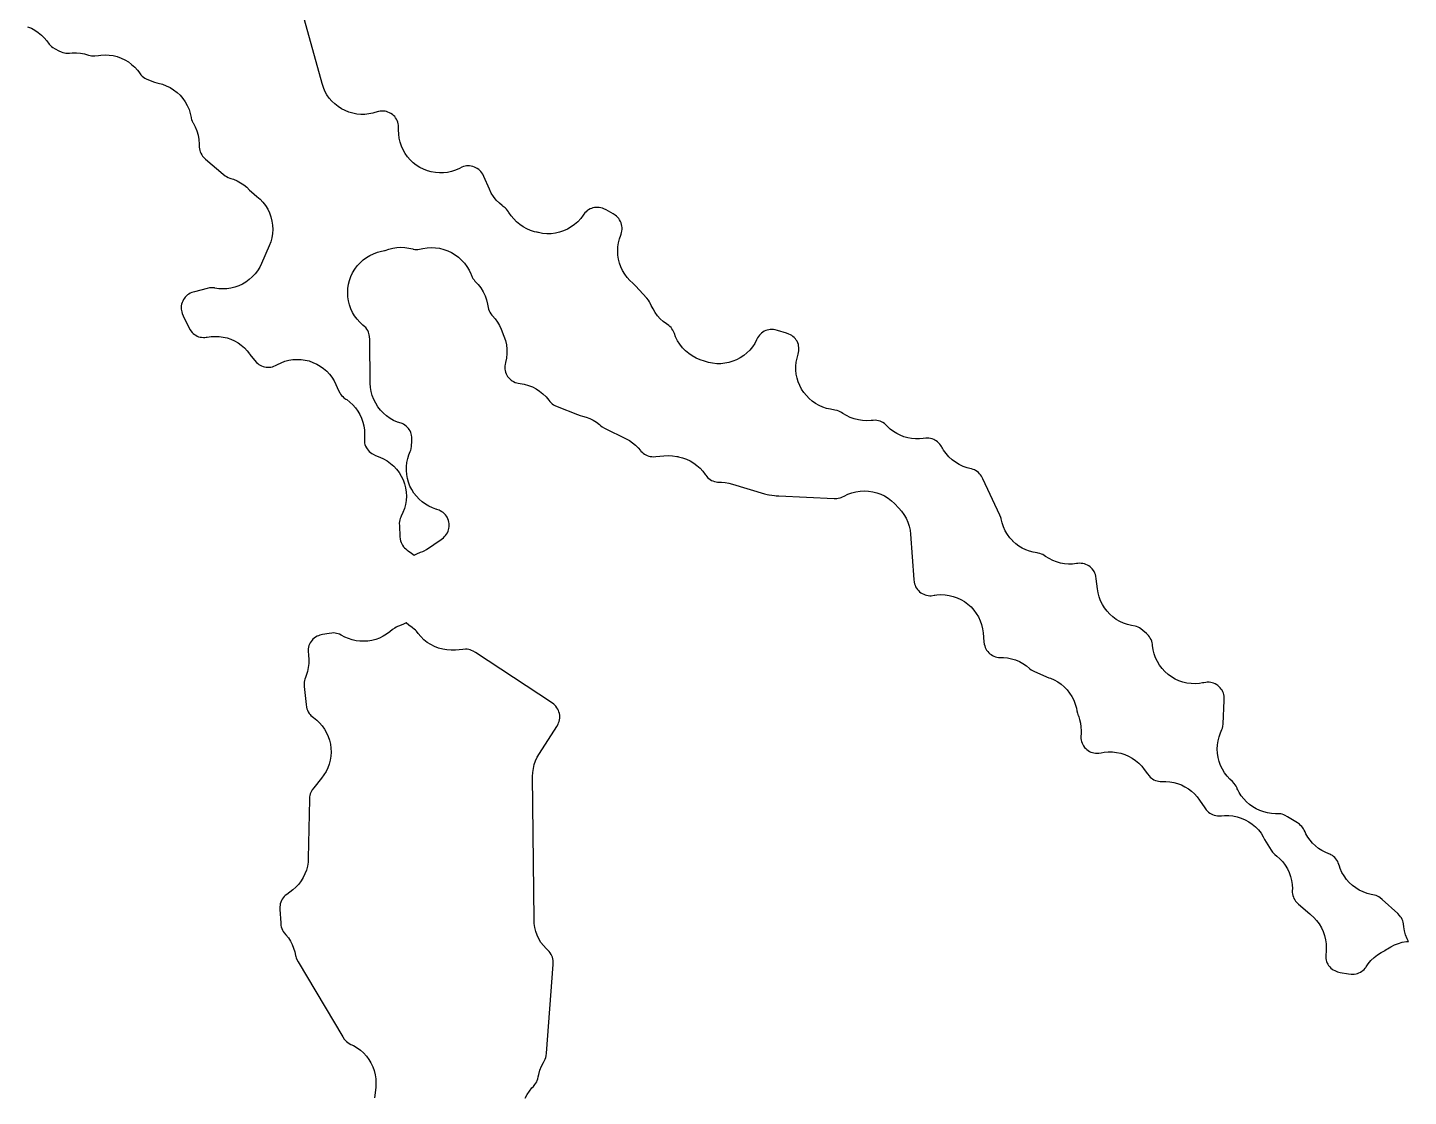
# Model space of a CAD drawing. Header units: metres. Extents: x 0 to 400, y 0 to 202.
# Drawn here: x 240.47 to 261.77, y 152.99 to 169.48 of the extents above; entities that cross this region are included whole.
import ezdxf

# ---------------------------------------------------------------- set-up
doc = ezdxf.new("R2010")
doc.units = ezdxf.units.M

msp = doc.modelspace()

# ---------------------------------------------------------------- linework, layer by layer
for points in [[(240.469, 169.4886), (240.527, 169.4646), (240.581, 169.4356), (240.633, 169.4006), (240.681, 169.3616), (240.726, 169.3176), (240.766, 169.2696), (240.804, 169.2186), (240.823, 169.1976), (240.837, 169.1846), (240.858, 169.1696), (240.895, 169.1466), (240.952, 169.1166), (240.987, 169.1006), (241.011, 169.0916), (241.036, 169.0856), (241.058, 169.0826), (241.083, 169.0816), (241.117, 169.0826), (241.157, 169.0866), (241.221, 169.0866), (241.284, 169.0806), (241.347, 169.0686), (241.408, 169.0496), (241.409, 169.0496), (241.432, 169.0436), (241.456, 169.0396), (241.482, 169.0386), (241.507, 169.0396), (241.564, 169.0476), (241.599, 169.0526), (241.663, 169.0556), (241.726, 169.0526), (241.789, 169.0436), (241.851, 169.0276), (241.911, 169.0066), (241.969, 168.9786), (242.023, 168.9466), (242.074, 168.9086), (242.122, 168.8656), (242.164, 168.8186), (242.183, 168.7926), (242.218, 168.7476), (242.236, 168.7286), (242.257, 168.7106), (242.276, 168.6976), (242.297, 168.6856), (242.335, 168.6686), (242.426, 168.6346), (242.463, 168.6226), (242.485, 168.6176), (242.548, 168.6016), (242.609, 168.5786), (242.667, 168.5506), (242.722, 168.5166), (242.774, 168.4766), (242.821, 168.4316), (242.864, 168.3826), (242.901, 168.3296), (242.933, 168.2726), (242.959, 168.2136), (242.979, 168.1516), (242.993, 168.0876), (242.994, 168.0766), (243, 168.0566), (243.008, 168.0346), (243.019, 168.0126), (243.022, 168.0076), (243.054, 167.9466), (243.08, 167.8826), (243.099, 167.8156), (243.111, 167.7476), (243.116, 167.6786), (243.117, 167.6326), (243.119, 167.6066), (243.125, 167.5806), (243.132, 167.5586), (243.141, 167.5376), (243.155, 167.5136), (243.169, 167.4936), (243.186, 167.4736), (243.216, 167.4446), (243.484, 167.2156), (243.519, 167.1886), (243.54, 167.1766), (243.562, 167.1656), (243.59, 167.1546), (243.604, 167.1496), (243.647, 167.1356), (243.701, 167.1116), (243.754, 167.0826), (243.803, 167.0496), (243.849, 167.0116), (243.892, 166.9696), (243.894, 166.9676), (243.924, 166.9396), (244.008, 166.8726), (244.057, 166.8296), (244.1, 166.7816), (244.139, 166.7296), (244.173, 166.6746), (244.201, 166.6156), (244.222, 166.5546), (244.238, 166.4916), (244.247, 166.4276), (244.25, 166.3626), (244.246, 166.2976), (244.236, 166.2336), (244.219, 166.1706), (244.197, 166.1106), (244.078, 165.8356), (244.05, 165.7786), (244.017, 165.7256), (243.979, 165.6756), (243.936, 165.6296), (243.889, 165.5876), (243.838, 165.5506), (243.784, 165.5186), (243.727, 165.4926), (243.667, 165.4716), (243.606, 165.4566), (243.544, 165.4476), (243.481, 165.4446), (243.418, 165.4476), (243.356, 165.4576), (243.35, 165.4586), (243.326, 165.4606), (243.299, 165.4606), (243.277, 165.4586), (243.237, 165.4506), (243.045, 165.4006), (243.005, 165.3876), (242.977, 165.3766), (242.957, 165.3656), (242.938, 165.3526), (242.919, 165.3366), (242.901, 165.3186), (242.887, 165.3016), (242.874, 165.2806), (242.862, 165.2576), (242.852, 165.2336), (242.844, 165.2066), (242.84, 165.1856), (242.838, 165.1636), (242.839, 165.1336), (242.841, 165.1106), (242.846, 165.0896), (242.854, 165.0636), (242.87, 165.0266), (242.958, 164.8476), (242.976, 164.8136), (242.988, 164.7966), (243.008, 164.7736), (243.025, 164.7556), (243.043, 164.7416), (243.062, 164.7296), (243.084, 164.7176), (243.108, 164.7076), (243.13, 164.7016), (243.154, 164.6976), (243.182, 164.6946), (243.203, 164.6946), (243.226, 164.6976), (243.24, 164.6996), (243.301, 164.7096), (243.363, 164.7126), (243.425, 164.7096), (243.486, 164.7016), (243.547, 164.6876), (243.605, 164.6676), (243.662, 164.6416), (243.716, 164.6106), (243.766, 164.5746), (243.813, 164.5346), (243.856, 164.4896), (243.894, 164.4416), (243.899, 164.4336), (243.972, 164.3436), (244, 164.3116), (244.019, 164.2936), (244.035, 164.2806), (244.057, 164.2676), (244.078, 164.2566), (244.101, 164.2486), (244.126, 164.2416), (244.151, 164.2366), (244.175, 164.2356), (244.195, 164.2356), (244.222, 164.2396), (244.247, 164.2446), (244.267, 164.2506), (244.292, 164.2616), (244.323, 164.2786), (244.38, 164.3056), (244.439, 164.3276), (244.5, 164.3436), (244.562, 164.3536), (244.625, 164.3576), (244.688, 164.3556), (244.751, 164.3466), (244.812, 164.3326), (244.872, 164.3116), (244.929, 164.2856), (244.984, 164.2546), (245.035, 164.2176), (245.083, 164.1756), (245.126, 164.1296), (245.165, 164.0806), (245.198, 164.0266), (245.226, 163.9706), (245.267, 163.8766), (245.285, 163.8416), (245.297, 163.8216), (245.314, 163.7996), (245.33, 163.7836), (245.349, 163.7666), (245.38, 163.7446), (245.392, 163.7366), (245.441, 163.6986), (245.487, 163.6556), (245.528, 163.6096), (245.564, 163.5586), (245.596, 163.5046), (245.622, 163.4486), (245.642, 163.3896), (245.657, 163.3296), (245.666, 163.2676), (245.669, 163.2056), (245.669, 163.2046), (245.668, 163.1676), (245.665, 163.1126), (245.666, 163.0896), (245.669, 163.0656), (245.674, 163.0456), (245.684, 163.0186), (245.696, 162.9936), (245.707, 162.9766), (245.723, 162.9556), (245.739, 162.9376), (245.758, 162.9206), (245.78, 162.9046), (245.799, 162.8936), (245.835, 162.8766), (245.903, 162.8496), (245.962, 162.8226), (246.018, 162.7906), (246.07, 162.7526), (246.118, 162.7096), (246.162, 162.6626), (246.201, 162.6106), (246.234, 162.5556), (246.262, 162.4976), (246.284, 162.4366), (246.3, 162.3736), (246.309, 162.3106), (246.312, 162.2456), (246.309, 162.1816), (246.299, 162.1176), (246.283, 162.0546), (246.26, 161.9946), (246.232, 161.9366), (246.226, 161.9246), (246.217, 161.9036), (246.21, 161.8806), (246.206, 161.8556), (246.203, 161.8306), (246.204, 161.7876), (246.214, 161.6246), (246.218, 161.5826), (246.224, 161.5566), (246.232, 161.5326), (246.24, 161.5136), (246.254, 161.4886), (246.269, 161.4666), (246.283, 161.4516), (246.302, 161.4326), (246.325, 161.4156), (246.34, 161.4056), (246.392, 161.3696), (246.431, 161.3356), (246.474, 161.3576), (246.533, 161.3816), (246.564, 161.3926), (246.585, 161.4026), (246.585, 161.4026), (246.622, 161.4246), (246.851, 161.5796), (246.884, 161.6046), (246.903, 161.6226), (246.917, 161.6386), (246.932, 161.6596), (246.945, 161.6806), (246.956, 161.7046), (246.964, 161.7276), (246.969, 161.7476), (246.973, 161.7776), (246.974, 161.8036), (246.973, 161.8256), (246.969, 161.8466), (246.963, 161.8706), (246.954, 161.8956), (246.941, 161.9216), (246.93, 161.9406), (246.915, 161.9596), (246.898, 161.9786), (246.881, 161.9926), (246.861, 162.0076), (246.835, 162.0226), (246.816, 162.0316), (246.78, 162.0426), (246.774, 162.0446), (246.766, 162.0476), (246.715, 162.0646), (246.659, 162.0916), (246.606, 162.1226), (246.555, 162.1596), (246.509, 162.2006), (246.467, 162.2456), (246.429, 162.2946), (246.396, 162.3476), (246.368, 162.4026), (246.346, 162.4606), (246.329, 162.5206), (246.318, 162.5816), (246.313, 162.6436), (246.314, 162.7056), (246.321, 162.7666), (246.334, 162.8276), (246.352, 162.8866), (246.372, 162.9336), (246.376, 162.9446), (246.379, 162.9546), (246.385, 162.9776), (246.39, 163.0176), (246.397, 163.0966), (246.399, 163.1346), (246.398, 163.1586), (246.394, 163.1856), (246.388, 163.2106), (246.381, 163.2296), (246.37, 163.2526), (246.357, 163.2746), (246.343, 163.2926), (246.327, 163.3106), (246.309, 163.3266), (246.289, 163.3426), (246.267, 163.3556), (246.247, 163.3656), (246.196, 163.3836), (246.175, 163.3906), (246.116, 163.4156), (246.06, 163.4476), (246.007, 163.4846), (245.958, 163.5266), (245.913, 163.5736), (245.873, 163.6246), (245.839, 163.6796), (245.81, 163.7376), (245.787, 163.7986), (245.77, 163.8606), (245.76, 163.9246), (245.756, 163.9896), (245.748, 164.6656), (245.745, 164.7086), (245.741, 164.7356), (245.735, 164.7576), (245.727, 164.7796), (245.716, 164.8016), (245.702, 164.8246), (245.685, 164.8466), (245.67, 164.8616), (245.639, 164.8876), (245.593, 164.9306), (245.551, 164.9766), (245.514, 165.0276), (245.482, 165.0816), (245.455, 165.1386), (245.434, 165.1986), (245.419, 165.2596), (245.41, 165.3216), (245.407, 165.3846), (245.407, 165.3886), (245.41, 165.4526), (245.42, 165.5156), (245.435, 165.5766), (245.457, 165.6366), (245.484, 165.6946), (245.517, 165.7496), (245.555, 165.8006), (245.598, 165.8476), (245.645, 165.8906), (245.696, 165.9276), (245.751, 165.9606), (245.808, 165.9876), (245.868, 166.0096), (245.93, 166.0246), (245.954, 166.0296), (245.977, 166.0356), (245.983, 166.0386), (246.042, 166.0586), (246.102, 166.0746), (246.164, 166.0836), (246.226, 166.0866), (246.289, 166.0836), (246.35, 166.0756), (246.411, 166.0606), (246.417, 166.0586), (246.442, 166.0546), (246.467, 166.0526), (246.49, 166.0526), (246.516, 166.0556), (246.568, 166.0666), (246.632, 166.0776), (246.697, 166.0816), (246.761, 166.0796), (246.826, 166.0706), (246.889, 166.0546), (246.95, 166.0336), (247.009, 166.0056), (247.065, 165.9726), (247.117, 165.9336), (247.165, 165.8896), (247.208, 165.8416), (247.247, 165.7896), (247.28, 165.7336), (247.307, 165.6746), (247.31, 165.6656), (247.328, 165.6256), (247.34, 165.6036), (247.356, 165.5826), (247.371, 165.5646), (247.386, 165.5486), (247.394, 165.5396), (247.418, 165.5146), (247.46, 165.4606), (247.496, 165.4016), (247.526, 165.3396), (247.548, 165.2746), (247.564, 165.2076), (247.573, 165.1556), (247.581, 165.1296), (247.589, 165.1066), (247.599, 165.0876), (247.616, 165.0616), (247.631, 165.0416), (247.643, 165.0286), (247.683, 164.9816), (247.719, 164.9316), (247.75, 164.8786), (247.775, 164.8226), (247.818, 164.7146), (247.84, 164.6496), (247.855, 164.5826), (247.863, 164.5146), (247.863, 164.4456), (247.857, 164.3776), (247.843, 164.3106), (247.835, 164.2796), (247.832, 164.2596), (247.831, 164.2356), (247.832, 164.2076), (247.836, 164.1856), (247.842, 164.1616), (247.852, 164.1346), (247.861, 164.1156), (247.874, 164.0946), (247.888, 164.0756), (247.907, 164.0556), (247.928, 164.0366), (247.943, 164.0266), (247.965, 164.0136), (247.992, 164.0016), (248.015, 163.9936), (248.036, 163.9886), (248.068, 163.9846), (248.132, 163.9736), (248.195, 163.9566), (248.256, 163.9326), (248.314, 163.9026), (248.369, 163.8676), (248.42, 163.8266), (248.467, 163.7806), (248.508, 163.7306), (248.526, 163.7066), (248.541, 163.6906), (248.56, 163.6736), (248.582, 163.6586), (248.605, 163.6456), (248.641, 163.6286), (248.955, 163.5056), (248.996, 163.4916), (249.029, 163.4836), (249.086, 163.4676), (249.141, 163.4456), (249.194, 163.4186), (249.244, 163.3866), (249.291, 163.3506), (249.311, 163.3336), (249.333, 163.3186), (249.369, 163.2986), (249.703, 163.1316), (249.754, 163.1036), (249.802, 163.0706), (249.847, 163.0346), (249.889, 162.9936), (249.927, 162.9496), (249.931, 162.9436), (249.948, 162.9246), (249.965, 162.9106), (249.986, 162.8956), (250.005, 162.8846), (250.028, 162.8736), (250.052, 162.8656), (250.073, 162.8606), (250.1, 162.8566), (250.124, 162.8556), (250.163, 162.8576), (250.285, 162.8706), (250.352, 162.8736), (250.419, 162.8696), (250.485, 162.8596), (250.499, 162.8566), (250.513, 162.8546), (250.575, 162.8396), (250.634, 162.8176), (250.691, 162.7916), (250.746, 162.7586), (250.796, 162.7216), (250.843, 162.6796), (250.886, 162.6336), (250.924, 162.5826), (250.931, 162.5716), (250.946, 162.5516), (250.961, 162.5356), (250.979, 162.5186), (251.001, 162.5026), (251.022, 162.4906), (251.041, 162.4816), (251.064, 162.4736), (251.09, 162.4666), (251.114, 162.4636), (251.141, 162.4616), (251.172, 162.4626), (251.23, 162.4586), (251.288, 162.4486), (251.344, 162.4346), (251.839, 162.2826), (251.878, 162.2726), (251.904, 162.2686), (251.908, 162.2686), (251.99, 162.2586), (252.019, 162.2536), (252.061, 162.2496), (252.914, 162.2126), (252.952, 162.2126), (252.977, 162.2156), (253.005, 162.2206), (253.022, 162.2266), (253.043, 162.2356), (253.067, 162.2486), (253.126, 162.2766), (253.186, 162.2996), (253.249, 162.3156), (253.313, 162.3256), (253.378, 162.3286), (253.443, 162.3256), (253.507, 162.3156), (253.57, 162.2996), (253.631, 162.2776), (253.69, 162.2496), (253.745, 162.2156), (253.797, 162.1766), (253.844, 162.1316), (253.91, 162.0636), (253.953, 162.0156), (253.99, 161.9626), (254.022, 161.9066), (254.049, 161.8476), (254.069, 161.7866), (254.083, 161.7236), (254.091, 161.6596), (254.142, 160.9616), (254.147, 160.9196), (254.152, 160.8966), (254.16, 160.8746), (254.17, 160.8506), (254.183, 160.8286), (254.199, 160.8056), (254.212, 160.7906), (254.23, 160.7736), (254.25, 160.7576), (254.269, 160.7456), (254.294, 160.7326), (254.317, 160.7236), (254.339, 160.7176), (254.364, 160.7136), (254.389, 160.7116), (254.411, 160.7116), (254.455, 160.7176), (254.467, 160.7186), (254.496, 160.7236), (254.56, 160.7276), (254.624, 160.7246), (254.688, 160.7156), (254.75, 160.7006), (254.811, 160.6796), (254.869, 160.6526), (254.924, 160.6196), (254.976, 160.5816), (255.024, 160.5386), (255.067, 160.4906), (255.105, 160.4386), (255.138, 160.3836), (255.165, 160.3256), (255.187, 160.2646), (255.202, 160.2026), (255.211, 160.1386), (255.224, 160.0016), (255.229, 159.9616), (255.235, 159.9386), (255.243, 159.9146), (255.253, 159.8936), (255.265, 159.8726), (255.282, 159.8506), (255.298, 159.8316), (255.315, 159.8166), (255.333, 159.8026), (255.354, 159.7896), (255.378, 159.7786), (255.402, 159.7696), (255.425, 159.7636), (255.449, 159.7596), (255.486, 159.7576), (255.524, 159.7576), (255.587, 159.7516), (255.65, 159.7386), (255.711, 159.7196), (255.77, 159.6946), (255.826, 159.6636), (255.879, 159.6276), (255.929, 159.5866), (255.931, 159.5846), (255.952, 159.5686), (255.971, 159.5566), (256.006, 159.5396), (256.224, 159.4466), (256.248, 159.4376), (256.307, 159.4126), (256.362, 159.3816), (256.414, 159.3446), (256.463, 159.3036), (256.507, 159.2586), (256.546, 159.2086), (256.581, 159.1546), (256.61, 159.0986), (256.633, 159.0386), (256.65, 158.9776), (256.658, 158.9356), (256.667, 158.8976), (256.679, 158.8606), (256.681, 158.8566), (256.686, 158.8406), (256.699, 158.8016), (256.713, 158.7446), (256.72, 158.6866), (256.723, 158.6286), (256.723, 158.6276), (256.722, 158.5906), (256.719, 158.5356), (256.72, 158.5086), (256.724, 158.4826), (256.729, 158.4616), (256.737, 158.4366), (256.748, 158.4146), (256.76, 158.3936), (256.777, 158.3716), (256.793, 158.3536), (256.809, 158.3386), (256.831, 158.3226), (256.854, 158.3086), (256.875, 158.2986), (256.896, 158.2916), (256.921, 158.2856), (256.947, 158.2816), (256.97, 158.2806), (256.997, 158.2816), (257.03, 158.2866), (257.077, 158.2956), (257.141, 158.3016), (257.206, 158.3016), (257.27, 158.2946), (257.333, 158.2816), (257.395, 158.2626), (257.454, 158.2376), (257.511, 158.2066), (257.564, 158.1696), (257.613, 158.1286), (257.658, 158.0816), (257.698, 158.0316), (257.745, 157.9656), (257.771, 157.9326), (257.79, 157.9126), (257.809, 157.8956), (257.825, 157.8846), (257.847, 157.8716), (257.872, 157.8606), (257.894, 157.8536), (257.916, 157.8486), (257.944, 157.8456), (257.968, 157.8446), (257.972, 157.8446), (258.03, 157.8456), (258.091, 157.8406), (258.152, 157.8296), (258.212, 157.8136), (258.27, 157.7916), (258.325, 157.7646), (258.378, 157.7316), (258.427, 157.6946), (258.472, 157.6526), (258.513, 157.6066), (258.55, 157.5566), (258.629, 157.4396), (258.654, 157.4056), (258.672, 157.3856), (258.688, 157.3706), (258.71, 157.3546), (258.728, 157.3436), (258.75, 157.3336), (258.776, 157.3246), (258.8, 157.3186), (258.826, 157.3146), (258.849, 157.3136), (258.889, 157.3156), (258.935, 157.3206), (259, 157.3206), (259.065, 157.3146), (259.129, 157.3016), (259.192, 157.2816), (259.252, 157.2556), (259.309, 157.2246), (259.363, 157.1876), (259.413, 157.1446), (259.458, 157.0976), (259.499, 157.0456), (259.533, 156.9906), (259.554, 156.9526), (259.657, 156.7876), (259.678, 156.7556), (259.692, 156.7396), (259.711, 156.7206), (259.742, 156.6956), (259.79, 156.6526), (259.834, 156.6056), (259.872, 156.5536), (259.905, 156.4986), (259.933, 156.4406), (259.954, 156.3796), (259.97, 156.3176), (259.979, 156.2536), (259.982, 156.1886), (259.98, 156.1636), (259.981, 156.1346), (259.984, 156.1106), (259.99, 156.0846), (259.997, 156.0616), (260.007, 156.0396), (260.018, 156.0186), (260.032, 155.9996), (260.049, 155.9796), (260.078, 155.9516), (260.249, 155.8016), (260.263, 155.7906), (260.312, 155.7466), (260.356, 155.6986), (260.396, 155.6466), (260.43, 155.5896), (260.457, 155.5306), (260.479, 155.4686), (260.495, 155.4046), (260.504, 155.3396), (260.506, 155.2746), (260.502, 155.2086), (260.499, 155.1886), (260.496, 155.1606), (260.496, 155.1376), (260.498, 155.1166), (260.503, 155.0906), (260.511, 155.0666), (260.52, 155.0436), (260.53, 155.0246), (260.542, 155.0066), (260.559, 154.9856), (260.577, 154.9676), (260.595, 154.9516), (260.612, 154.9396), (260.635, 154.9266), (260.658, 154.9166), (260.678, 154.9096), (260.717, 154.9006), (260.849, 154.8776), (260.891, 154.8726), (260.915, 154.8716), (260.937, 154.8726), (260.964, 154.8776), (260.985, 154.8826), (261.007, 154.8916), (261.033, 154.9036), (261.054, 154.9166), (261.07, 154.9286), (261.088, 154.9446), (261.105, 154.9646), (261.115, 154.9766), (261.122, 154.9866), (261.152, 155.0316), (261.194, 155.0836), (261.242, 155.1306), (261.294, 155.1726), (261.35, 155.2086), (261.402, 155.2346), (261.41, 155.2386), (261.43, 155.2506), (261.448, 155.2626), (261.502, 155.2966), (261.558, 155.3246), (261.617, 155.3476), (261.678, 155.3646), (261.741, 155.3746), (261.772, 155.3766), (261.752, 155.4176), (261.729, 155.4786), (261.712, 155.5406), (261.702, 155.6046), (261.697, 155.6496), (261.692, 155.6726), (261.686, 155.6946), (261.676, 155.7176), (261.664, 155.7396), (261.652, 155.7586), (261.636, 155.7776), (261.607, 155.8076), (261.37, 156.0246), (261.337, 156.0516), (261.318, 156.0646), (261.296, 156.0756), (261.273, 156.0856), (261.248, 156.0926), (261.198, 156.1026), (261.135, 156.1186), (261.074, 156.1406), (261.015, 156.1686), (260.96, 156.2026), (260.908, 156.2416), (260.86, 156.2856), (260.817, 156.3346), (260.779, 156.3876), (260.747, 156.4436), (260.72, 156.5036), (260.708, 156.5406), (260.7, 156.5656), (260.69, 156.5926), (260.681, 156.6106), (260.668, 156.6316), (260.652, 156.6536), (260.637, 156.6716), (260.619, 156.6876), (260.599, 156.7026), (260.578, 156.7156), (260.562, 156.7236), (260.545, 156.7296), (260.489, 156.7526), (260.436, 156.7806), (260.386, 156.8136), (260.338, 156.8506), (260.295, 156.8926), (260.256, 156.9376), (260.221, 156.9866), (260.19, 157.0386), (260.177, 157.0666), (260.165, 157.0926), (260.155, 157.1126), (260.142, 157.1316), (260.127, 157.1516), (260.11, 157.1686), (260.091, 157.1846), (260.059, 157.2076), (259.909, 157.3016), (259.873, 157.3226), (259.849, 157.3326), (259.826, 157.3406), (259.803, 157.3456), (259.779, 157.3476), (259.726, 157.3486), (259.724, 157.3486), (259.662, 157.3516), (259.6, 157.3606), (259.54, 157.3756), (259.481, 157.3956), (259.425, 157.4216), (259.371, 157.4536), (259.32, 157.4896), (259.274, 157.5306), (259.231, 157.5766), (259.193, 157.6256), (259.16, 157.6776), (259.14, 157.7186), (259.132, 157.7336), (259.129, 157.7406), (259.114, 157.7716), (259.1, 157.7936), (259.085, 157.8136), (259.058, 157.8436), (259.018, 157.8816), (258.975, 157.9296), (258.936, 157.9806), (258.902, 158.0356), (258.874, 158.0936), (258.852, 158.1546), (258.837, 158.2166), (258.827, 158.2806), (258.824, 158.3456), (258.827, 158.4096), (258.837, 158.4736), (258.853, 158.5356), (258.875, 158.5966), (258.896, 158.6476), (258.903, 158.6686), (258.908, 158.6926), (258.912, 158.7326), (258.932, 159.0936), (258.932, 159.1346), (258.929, 159.1626), (258.925, 159.1866), (258.919, 159.2086), (258.91, 159.2296), (258.897, 159.2536), (258.885, 159.2716), (258.869, 159.2916), (258.85, 159.3116), (258.833, 159.3266), (258.815, 159.3376), (258.791, 159.3506), (258.765, 159.3626), (258.743, 159.3696), (258.723, 159.3736), (258.699, 159.3756), (258.67, 159.3766), (258.645, 159.3746), (258.614, 159.3686), (258.612, 159.3686), (258.593, 159.3646), (258.55, 159.3576), (258.485, 159.3526), (258.42, 159.3546), (258.356, 159.3626), (258.293, 159.3776), (258.232, 159.3986), (258.173, 159.4256), (258.117, 159.4576), (258.064, 159.4956), (258.016, 159.5396), (257.972, 159.5866), (257.933, 159.6386), (257.9, 159.6946), (257.872, 159.7526), (257.85, 159.8136), (257.835, 159.8766), (257.826, 159.9406), (257.824, 159.9626), (257.819, 159.9866), (257.812, 160.0116), (257.801, 160.0376), (257.79, 160.0586), (257.776, 160.0786), (257.76, 160.0986), (257.732, 160.1266), (257.677, 160.1756), (257.644, 160.2026), (257.625, 160.2146), (257.603, 160.2266), (257.577, 160.2366), (257.556, 160.2436), (257.501, 160.2536), (257.439, 160.2676), (257.379, 160.2886), (257.321, 160.3146), (257.266, 160.3466), (257.214, 160.3836), (257.166, 160.4256), (257.123, 160.4726), (257.084, 160.5236), (257.051, 160.5776), (257.023, 160.6346), (257, 160.6946), (256.984, 160.7556), (256.974, 160.8186), (256.957, 160.9736), (256.95, 161.0136), (256.944, 161.0366), (256.935, 161.0616), (256.925, 161.0826), (256.913, 161.1016), (256.895, 161.1246), (256.878, 161.1436), (256.861, 161.1576), (256.843, 161.1706), (256.819, 161.1846), (256.796, 161.1946), (256.775, 161.2016), (256.75, 161.2076), (256.724, 161.2106), (256.697, 161.2116), (256.672, 161.2106), (256.653, 161.2066), (256.591, 161.1996), (256.528, 161.1986), (256.465, 161.2036), (256.403, 161.2156), (256.342, 161.2326), (256.284, 161.2556), (256.228, 161.2836), (256.174, 161.3176), (256.155, 161.3316), (256.133, 161.3446), (256.111, 161.3536), (256.087, 161.3616), (256.058, 161.3686), (256.043, 161.3706), (255.984, 161.3806), (255.926, 161.3976), (255.869, 161.4186), (255.815, 161.4456), (255.764, 161.4776), (255.715, 161.5136), (255.671, 161.5546), (255.669, 161.5566), (255.625, 161.6046), (255.587, 161.6576), (255.553, 161.7136), (255.526, 161.7726), (255.505, 161.8336), (255.49, 161.8976), (255.489, 161.9006), (255.483, 161.9196), (255.469, 161.9556), (255.205, 162.5166), (255.185, 162.5536), (255.173, 162.5736), (255.157, 162.5926), (255.14, 162.6096), (255.119, 162.6266), (255.095, 162.6426), (255.079, 162.6516), (255.055, 162.6606), (255.03, 162.6686), (255.028, 162.6686), (254.963, 162.6846), (254.901, 162.7066), (254.841, 162.7346), (254.784, 162.7696), (254.731, 162.8096), (254.683, 162.8546), (254.639, 162.9046), (254.601, 162.9586), (254.585, 162.9866), (254.575, 163.0046), (254.568, 163.0156), (254.559, 163.0306), (254.545, 163.0486), (254.525, 163.0696), (254.506, 163.0876), (254.487, 163.1016), (254.468, 163.1126), (254.448, 163.1226), (254.425, 163.1306), (254.401, 163.1366), (254.375, 163.1406), (254.351, 163.1416), (254.328, 163.1406), (254.287, 163.1346), (254.227, 163.1296), (254.167, 163.1296), (254.106, 163.1346), (254.047, 163.1466), (253.989, 163.1626), (253.932, 163.1856), (253.878, 163.2126), (253.827, 163.2446), (253.779, 163.2816), (253.735, 163.3226), (253.707, 163.3506), (253.687, 163.3676), (253.665, 163.3816), (253.642, 163.3946), (253.62, 163.4036), (253.598, 163.4096), (253.57, 163.4146), (253.545, 163.4176), (253.517, 163.4166), (253.483, 163.4136), (253.418, 163.4096), (253.352, 163.4126), (253.287, 163.4226), (253.223, 163.4386), (253.161, 163.4606), (253.102, 163.4896), (253.046, 163.5246), (253.027, 163.5376), (253.006, 163.5496), (252.986, 163.5586), (252.959, 163.5666), (252.921, 163.5756), (252.856, 163.5876), (252.795, 163.6016), (252.736, 163.6216), (252.68, 163.6466), (252.625, 163.6766), (252.574, 163.7126), (252.527, 163.7526), (252.484, 163.7976), (252.445, 163.8456), (252.411, 163.8976), (252.382, 163.9526), (252.359, 164.0106), (252.341, 164.0696), (252.329, 164.1306), (252.323, 164.1926), (252.323, 164.2546), (252.328, 164.3166), (252.34, 164.3776), (252.358, 164.4376), (252.358, 164.4386), (252.365, 164.4656), (252.369, 164.4916), (252.37, 164.5176), (252.369, 164.5396), (252.365, 164.5656), (252.36, 164.5876), (252.351, 164.6136), (252.34, 164.6366), (252.328, 164.6556), (252.315, 164.6736), (252.297, 164.6926), (252.276, 164.7126), (252.26, 164.7246), (252.239, 164.7366), (252.215, 164.7486), (252.177, 164.7616), (252.036, 164.8046), (252.001, 164.8136), (251.978, 164.8176), (251.95, 164.8186), (251.926, 164.8176), (251.903, 164.8146), (251.88, 164.8086), (251.857, 164.8006), (251.835, 164.7906), (251.814, 164.7786), (251.793, 164.7626), (251.774, 164.7466), (251.76, 164.7306), (251.744, 164.7096), (251.732, 164.6916), (251.717, 164.6586), (251.687, 164.6026), (251.651, 164.5506), (251.611, 164.5016), (251.566, 164.4566), (251.517, 164.4166), (251.464, 164.3816), (251.408, 164.3516), (251.35, 164.3276), (251.289, 164.3086), (251.227, 164.2966), (251.164, 164.2906), (251.1, 164.2906), (251.037, 164.2966), (250.975, 164.3086), (250.914, 164.3276), (250.844, 164.3526), (250.783, 164.3776), (250.724, 164.4096), (250.67, 164.4466), (250.619, 164.4896), (250.573, 164.5376), (250.532, 164.5896), (250.497, 164.6456), (250.467, 164.7056), (250.449, 164.7556), (250.444, 164.7676), (250.435, 164.7876), (250.424, 164.8096), (250.41, 164.8296), (250.396, 164.8476), (250.379, 164.8646), (250.361, 164.8806), (250.324, 164.9056), (250.274, 164.9426), (250.228, 164.9846), (250.187, 165.0316), (250.15, 165.0816), (250.118, 165.1346), (250.091, 165.1906), (250.076, 165.2266), (250.065, 165.2466), (250.049, 165.2696), (250.023, 165.3016), (249.848, 165.4936), (249.819, 165.5226), (249.808, 165.5326), (249.761, 165.5746), (249.719, 165.6216), (249.682, 165.6726), (249.649, 165.7266), (249.622, 165.7836), (249.601, 165.8426), (249.586, 165.9036), (249.576, 165.9656), (249.573, 166.0286), (249.576, 166.0916), (249.585, 166.1546), (249.6, 166.2156), (249.62, 166.2746), (249.626, 166.2896), (249.634, 166.3156), (249.638, 166.3376), (249.641, 166.3666), (249.641, 166.3906), (249.638, 166.4146), (249.634, 166.4376), (249.626, 166.4616), (249.615, 166.4856), (249.603, 166.5086), (249.588, 166.5296), (249.574, 166.5466), (249.553, 166.5666), (249.533, 166.5816), (249.501, 166.6026), (249.395, 166.6626), (249.359, 166.6806), (249.336, 166.6896), (249.311, 166.6966), (249.285, 166.7016), (249.264, 166.7026), (249.241, 166.7026), (249.216, 166.6996), (249.19, 166.6936), (249.167, 166.6866), (249.146, 166.6776), (249.124, 166.6656), (249.104, 166.6516), (249.084, 166.6346), (249.067, 166.6176), (249.051, 166.5976), (249.041, 166.5836), (249.002, 166.5306), (248.958, 166.4816), (248.908, 166.4376), (248.855, 166.3996), (248.798, 166.3666), (248.738, 166.3396), (248.676, 166.3186), (248.611, 166.3036), (248.546, 166.2966), (248.48, 166.2946), (248.415, 166.3006), (248.35, 166.3126), (248.348, 166.3136), (248.33, 166.3176), (248.321, 166.3196), (248.287, 166.3266), (248.227, 166.3466), (248.169, 166.3716), (248.113, 166.4016), (248.061, 166.4376), (248.013, 166.4786), (247.969, 166.5236), (247.93, 166.5736), (247.895, 166.6256), (247.89, 166.6356), (247.875, 166.6556), (247.859, 166.6746), (247.839, 166.6936), (247.808, 166.7176), (247.798, 166.7246), (247.793, 166.7296), (247.747, 166.7676), (247.7, 166.8146), (247.659, 166.8676), (247.623, 166.9236), (247.593, 166.9836), (247.508, 167.1786), (247.49, 167.2146), (247.478, 167.2346), (247.462, 167.2546), (247.445, 167.2726), (247.428, 167.2876), (247.407, 167.3026), (247.386, 167.3146), (247.363, 167.3246), (247.338, 167.3336), (247.314, 167.3386), (247.289, 167.3416), (247.263, 167.3426), (247.241, 167.3416), (247.219, 167.3376), (247.193, 167.3306), (247.167, 167.3206), (247.13, 167.3016), (247.072, 167.2766), (247.011, 167.2566), (246.949, 167.2426), (246.886, 167.2356), (246.823, 167.2336), (246.76, 167.2386), (246.697, 167.2496), (246.636, 167.2666), (246.577, 167.2896), (246.52, 167.3186), (246.466, 167.3526), (246.416, 167.3916), (246.37, 167.4346), (246.329, 167.4836), (246.292, 167.5346), (246.261, 167.5906), (246.235, 167.6486), (246.216, 167.7086), (246.202, 167.7706), (246.194, 167.8336), (246.192, 167.8966), (246.193, 167.9476), (246.192, 167.9686), (246.187, 167.9936), (246.18, 168.0176), (246.171, 168.0406), (246.16, 168.0636), (246.146, 168.0836), (246.132, 168.1026), (246.113, 168.1216), (246.096, 168.1366), (246.075, 168.1506), (246.053, 168.1626), (246.029, 168.1736), (246.006, 168.1806), (245.985, 168.1856), (245.96, 168.1876), (245.933, 168.1886), (245.908, 168.1866), (245.883, 168.1816), (245.827, 168.1656), (245.795, 168.1566), (245.734, 168.1436), (245.671, 168.1376), (245.609, 168.1376), (245.546, 168.1426), (245.485, 168.1546), (245.425, 168.1726), (245.367, 168.1956), (245.311, 168.2246), (245.259, 168.2586), (245.21, 168.2976), (245.164, 168.3416), (245.124, 168.3886), (245.088, 168.4406), (245.057, 168.4946), (245.032, 168.5526), (245.013, 168.6116), (244.714, 169.6876)], [(248.147, 152.9616), (248.176, 153.0166), (248.21, 153.0686), (248.249, 153.1176), (248.272, 153.1416), (248.297, 153.1706), (248.312, 153.1916), (248.323, 153.2116), (248.333, 153.2346), (248.341, 153.2576), (248.348, 153.2866), (248.355, 153.3256), (248.372, 153.3896), (248.397, 153.4516), (248.427, 153.5116), (248.445, 153.5416), (248.454, 153.5616), (248.462, 153.5856), (248.468, 153.6116), (248.473, 153.6526), (248.576, 155.0226), (248.577, 155.0606), (248.575, 155.0856), (248.571, 155.1086), (248.565, 155.1326), (248.556, 155.1556), (248.546, 155.1756), (248.531, 155.1996), (248.515, 155.2206), (248.499, 155.2376), (248.467, 155.2666), (248.426, 155.3136), (248.389, 155.3636), (248.358, 155.4166), (248.331, 155.4726), (248.31, 155.5316), (248.295, 155.5916), (248.286, 155.6526), (248.282, 155.7146), (248.261, 157.9196), (248.263, 157.9826), (248.272, 158.0446), (248.286, 158.1056), (248.307, 158.1646), (248.333, 158.2226), (248.364, 158.2766), (248.633, 158.6936), (248.653, 158.7276), (248.662, 158.7486), (248.67, 158.7716), (248.676, 158.7986), (248.68, 158.8236), (248.68, 158.8436), (248.679, 158.8686), (248.674, 158.8946), (248.667, 158.9216), (248.66, 158.9406), (248.651, 158.9596), (248.636, 158.9836), (248.62, 159.0056), (248.605, 159.0216), (248.586, 159.0386), (248.552, 159.0636), (247.378, 159.8356), (247.342, 159.8576), (247.319, 159.8676), (247.298, 159.8756), (247.277, 159.8806), (247.251, 159.8846), (247.225, 159.8856), (247.186, 159.8836), (247.07, 159.8736), (247.004, 159.8706), (246.938, 159.8746), (246.873, 159.8856), (246.81, 159.9026), (246.748, 159.9266), (246.689, 159.9566), (246.634, 159.9916), (246.582, 160.0326), (246.535, 160.0796), (246.493, 160.1296), (246.467, 160.1636), (246.451, 160.1816), (246.433, 160.1976), (246.406, 160.2176), (246.401, 160.2216), (246.349, 160.2576), (246.308, 160.2926), (246.267, 160.2716), (246.209, 160.2476), (246.176, 160.2356), (246.153, 160.2246), (246.132, 160.2126), (246.1, 160.1886), (246.056, 160.1536), (246.007, 160.1166), (245.954, 160.0846), (245.899, 160.0586), (245.841, 160.0376), (245.781, 160.0216), (245.72, 160.0116), (245.659, 160.0076), (245.597, 160.0096), (245.536, 160.0176), (245.476, 160.0306), (245.418, 160.0496), (245.361, 160.0736), (245.307, 160.1036), (245.283, 160.1156), (245.258, 160.1256), (245.237, 160.1306), (245.212, 160.1346), (245.185, 160.1366), (245.162, 160.1356), (245.122, 160.1306), (245.017, 160.1116), (244.978, 160.1026), (244.955, 160.0946), (244.935, 160.0846), (244.913, 160.0726), (244.89, 160.0566), (244.872, 160.0406), (244.858, 160.0256), (244.844, 160.0066), (244.83, 159.9856), (244.818, 159.9626), (244.81, 159.9406), (244.803, 159.9156), (244.798, 159.8906), (244.797, 159.8706), (244.797, 159.8476), (244.802, 159.8026), (244.804, 159.7936), (244.804, 159.7896), (244.809, 159.7306), (244.807, 159.6666), (244.8, 159.6036), (244.786, 159.5416), (244.766, 159.4806), (244.754, 159.4516), (244.744, 159.4246), (244.739, 159.4036), (244.735, 159.3766), (244.734, 159.3496), (244.736, 159.3096), (244.766, 159.0306), (244.773, 158.9896), (244.779, 158.9646), (244.787, 158.9446), (244.798, 158.9216), (244.813, 158.8966), (244.826, 158.8796), (244.841, 158.8626), (244.858, 158.8476), (244.881, 158.8316), (244.929, 158.7926), (244.974, 158.7496), (245.014, 158.7026), (245.05, 158.6516), (245.08, 158.5976), (245.106, 158.5406), (245.126, 158.4816), (245.14, 158.4216), (245.148, 158.3596), (245.15, 158.2976), (245.146, 158.2356), (245.137, 158.1746), (245.121, 158.1146), (245.1, 158.0556), (245.073, 157.9996), (245.041, 157.9466), (245.005, 157.8966), (244.884, 157.7476), (244.861, 157.7166), (244.848, 157.6956), (244.838, 157.6756), (244.83, 157.6526), (244.824, 157.6306), (244.82, 157.6076), (244.818, 157.5656), (244.8, 156.6606), (244.796, 156.5986), (244.786, 156.5376), (244.77, 156.4776), (244.748, 156.4196), (244.721, 156.3636), (244.688, 156.3106), (244.651, 156.2606), (244.609, 156.2146), (244.563, 156.1726), (244.513, 156.1356), (244.466, 156.1036), (244.445, 156.0866), (244.428, 156.0706), (244.41, 156.0486), (244.396, 156.0276), (244.385, 156.0076), (244.376, 155.9846), (244.368, 155.9586), (244.364, 155.9356), (244.361, 155.9106), (244.362, 155.8686), (244.374, 155.6626), (244.378, 155.6226), (244.382, 155.6026), (244.391, 155.5756), (244.402, 155.5516), (244.413, 155.5316), (244.427, 155.5106), (244.455, 155.4776), (244.492, 155.4316), (244.524, 155.3826), (244.551, 155.3306), (244.573, 155.2756), (244.591, 155.2196), (244.603, 155.1626), (244.606, 155.1466), (244.612, 155.1266), (244.622, 155.0996), (244.643, 155.0616), (245.333, 153.9046), (245.355, 153.8716), (245.369, 153.8536), (245.388, 153.8346), (245.408, 153.8186), (245.43, 153.8036), (245.458, 153.7886), (245.497, 153.7706), (245.552, 153.7376), (245.604, 153.6996), (245.652, 153.6566), (245.695, 153.6086), (245.733, 153.5576), (245.766, 153.5026), (245.793, 153.4446), (245.815, 153.3846), (245.83, 153.3216), (245.839, 153.2586), (245.842, 153.1946), (245.839, 153.1306), (245.825, 153.0016), (245.823, 152.9626)]]:
    msp.add_lwpolyline(points)

doc.saveas('drawing.dxf')
